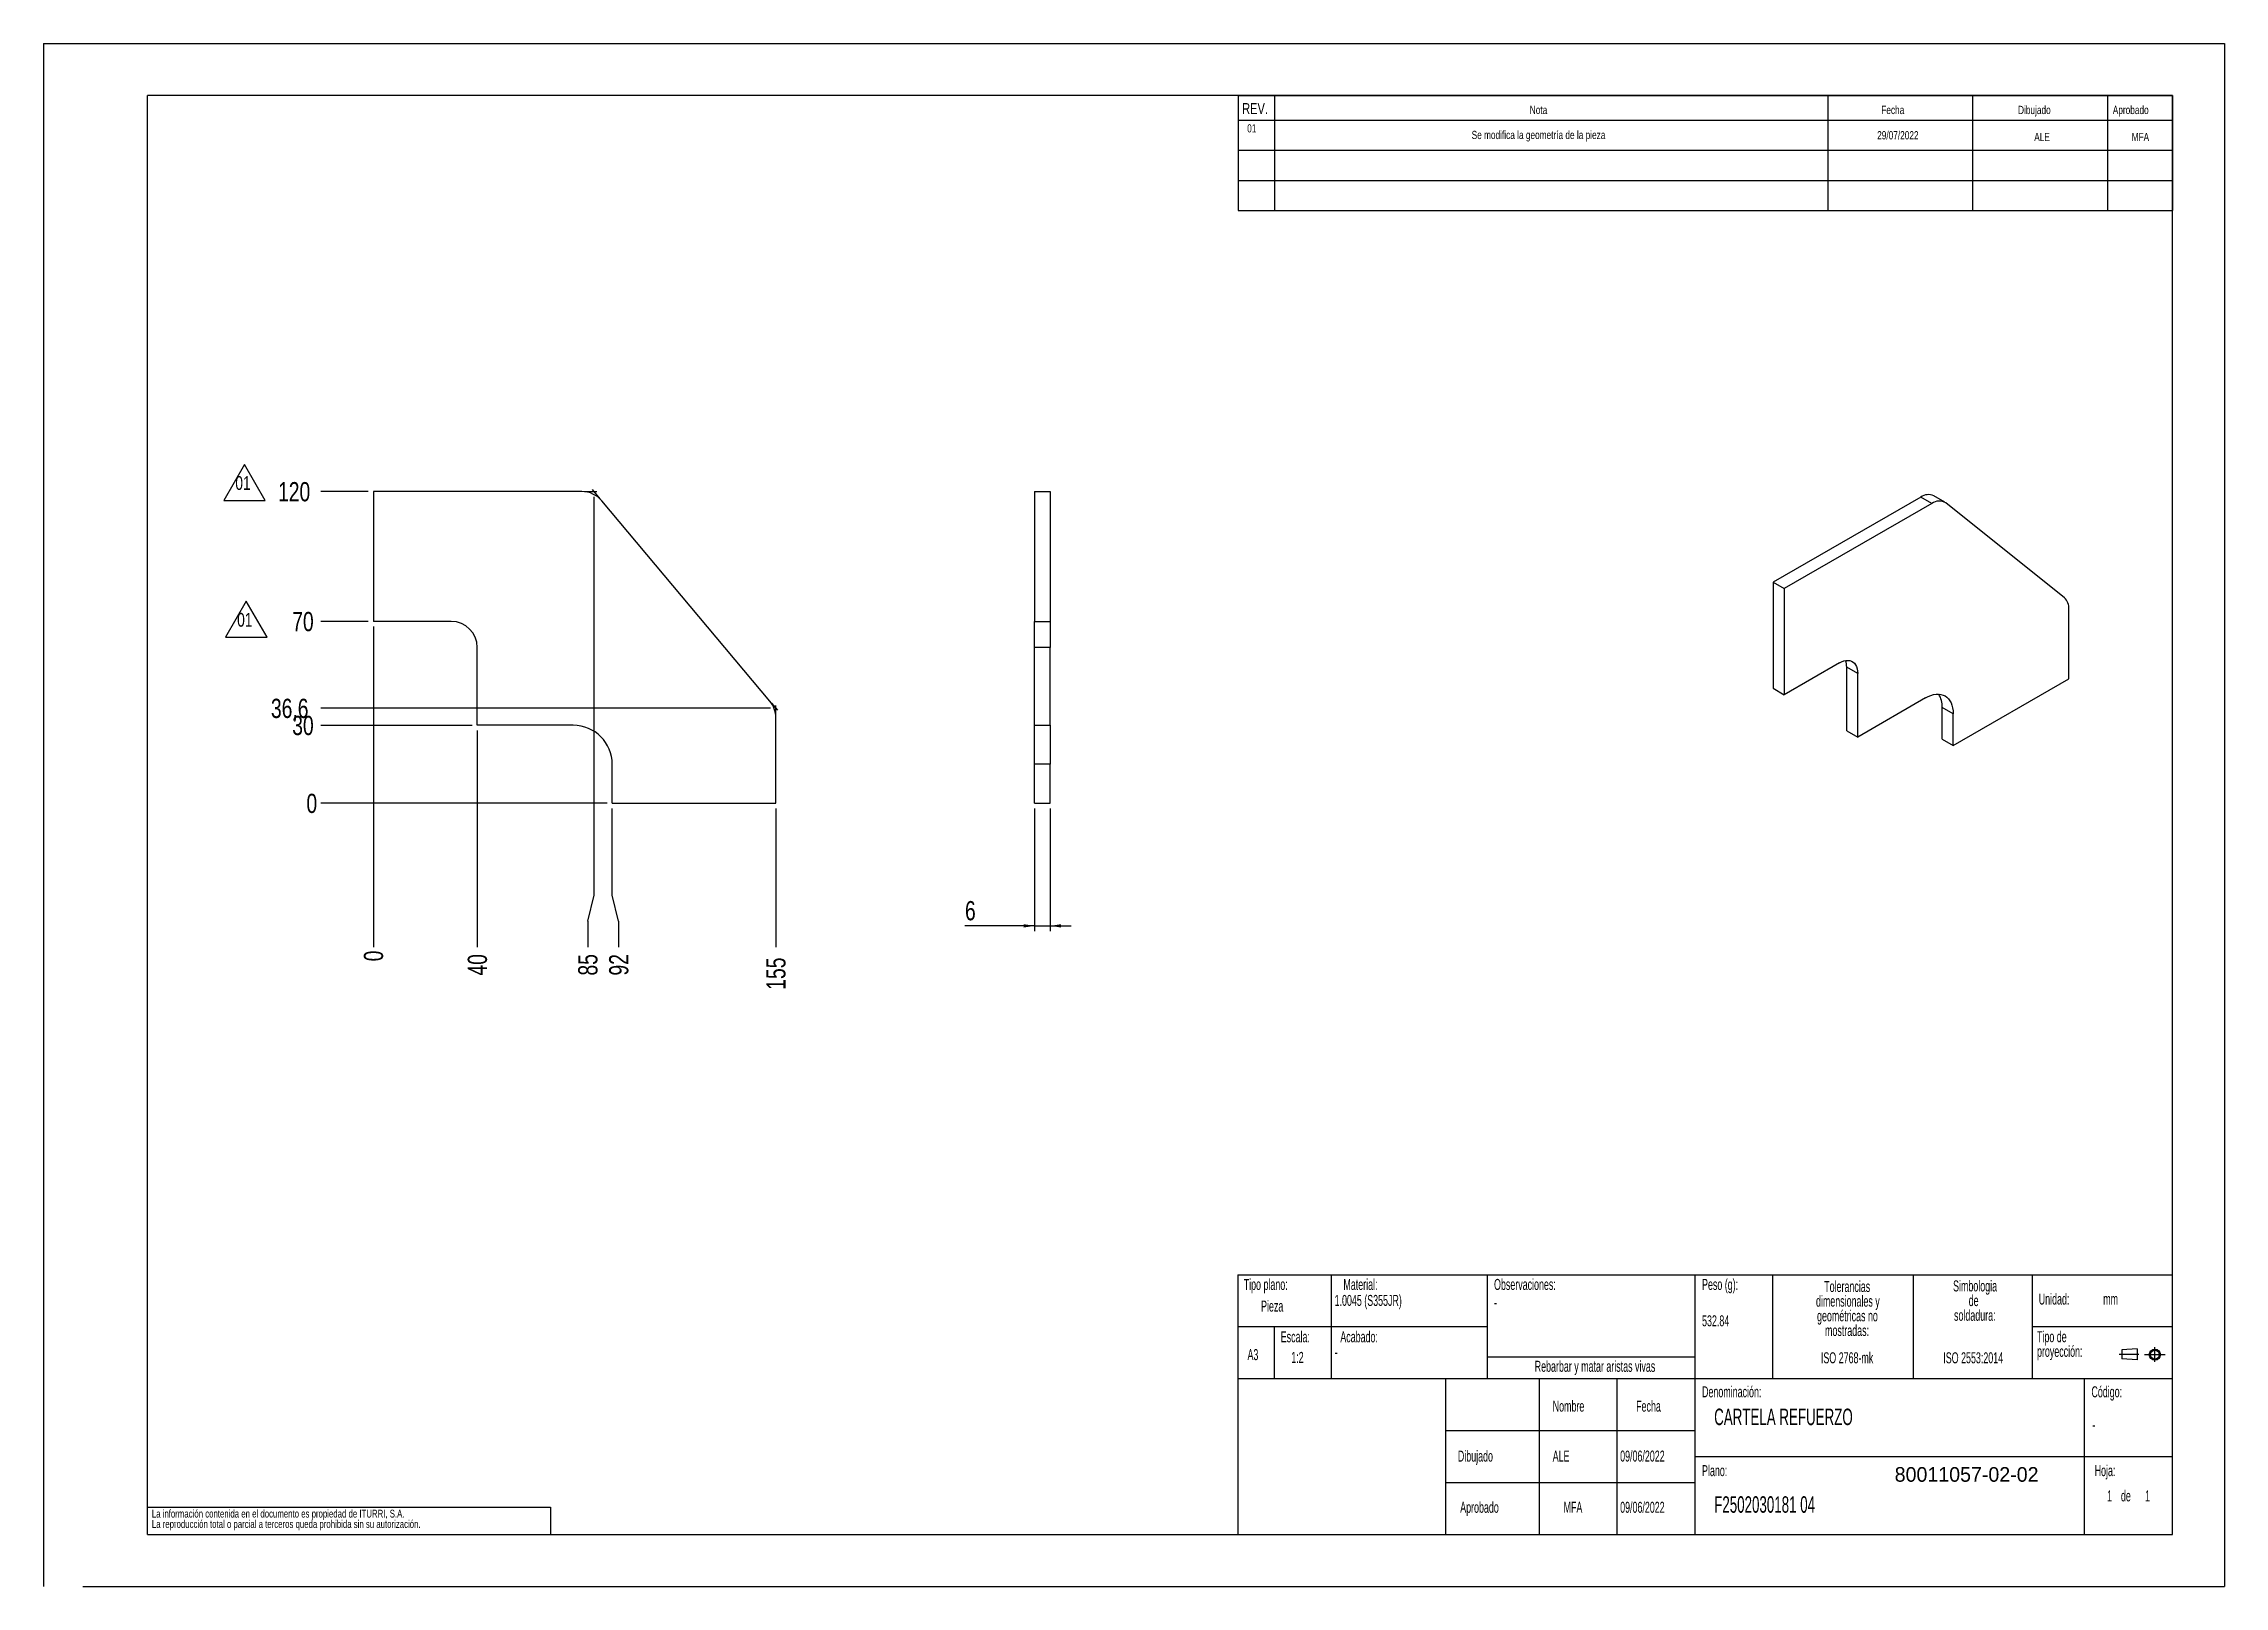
# Model space of a CAD drawing. Extents: x 0 to 2826, y 0 to 813.
# Drawn here: x 0 to 420, y 0 to 297 of the extents above.
import ezdxf

# ---------------------------------------------------------------- set-up
doc = ezdxf.new("R2010")
doc.units = 0
doc.linetypes.add('SLD-CENTRADA-TRAZOS-LARGOS', pattern=[19.05, 15.24, -1.27, 1.27, -1.27])
doc.linetypes.add('SLD-CONTINUA', pattern=[0])
doc.layers.get('0').update_dxf_attribs({"linetype": 'CONTINUOUS'})
doc.layers.add('FORMATO', color=7, linetype='SLD-CONTINUA')
doc.layers.add('SLD-0', color=179, linetype='SLD-CONTINUA')
doc.styles.add('SLDTEXTSTYLE0', font='TXT', dxfattribs={"width": 0.75})
doc.styles.add('SLDTEXTSTYLE1', font='TXT', dxfattribs={"width": 0.605})
doc.dimstyles.new('SLDDIMSTYLE0', dxfattribs={"dimtxt": 3.704167, "dimasz": 2.116667, "dimexe": 0, "dimexo": 0.0625, "dimgap": 0.926042, "dimtad": 0, "dimtih": 1, "dimtoh": 1, "dimdec": 0, "dimlfac": 2, "dimrnd": 1e-09, "dimdsep": 46, "dimtxsty": 'SLDTEXTSTYLE0', "dimblk1": 'NONE', "dimblk2": 'NONE', "dimsah": 1, "dimcen": 0.09, "dimadec": 0, "dimazin": 0, "dimtfac": 1, "dimtdec": 0, "dimtofl": 0, "dimtmove": 0, "dimatfit": 3, "dimldrblk": 'NONE', "dimfxl": 1, "dimtolj": 1, "dimtzin": 12, "dimarcsym": 0})
doc.dimstyles.new('SLDDIMSTYLE1', dxfattribs={"dimtxt": 3.704167, "dimasz": 2.116667, "dimexe": 0, "dimexo": 0.0625, "dimgap": 0.926042, "dimtad": 0, "dimtih": 1, "dimtoh": 1, "dimdec": 1, "dimlfac": 2, "dimrnd": 1e-09, "dimzin": 12, "dimdsep": 46, "dimtxsty": 'SLDTEXTSTYLE0', "dimblk1": 'NONE', "dimblk2": 'NONE', "dimsah": 1, "dimcen": 0.09, "dimadec": 0, "dimazin": 0, "dimtfac": 1, "dimtdec": 1, "dimtofl": 0, "dimtmove": 0, "dimatfit": 3, "dimldrblk": 'NONE', "dimfxl": 1, "dimtolj": 1, "dimtzin": 12, "dimarcsym": 0})
doc.dimstyles.new('SLDDIMSTYLE2', dxfattribs={"dimtxt": 3.704167, "dimasz": 2.116667, "dimexe": 0, "dimexo": 0.0625, "dimgap": 0.926042, "dimtad": 1, "dimdec": 1, "dimlfac": 2, "dimrnd": 1e-09, "dimzin": 12, "dimdsep": 46, "dimtxsty": 'SLDTEXTSTYLE0', "dimsah": 1, "dimcen": 0.09, "dimadec": 0, "dimazin": 0, "dimtfac": 1, "dimtdec": 1, "dimtmove": 0, "dimatfit": 0, "dimfxl": 1, "dimtolj": 1, "dimtzin": 12, "dimarcsym": 0})

# ---------------------------------------------------------------- blocks, each defined once
blk = doc.blocks.new('BLOQUE3')
at = {"color": 7, "linetype": 'SLD-CENTRADA-TRAZOS-LARGOS'}
for p, q in [((397.92, 130.06), (394.8, 130.06)), ((398.88, 130.02), (402.16, 130.02)), ((400.52, 128.85), (400.52, 131.19))]:
    blk.add_line(p, q, dxfattribs=at)
at = {"color": 7, "linetype": 'SLD-CONTINUA'}
for p, q in [((397.68, 130.95), (395.23, 130.77)), ((395.23, 130.77), (395.23, 129.34)), ((397.68, 130.95), (397.68, 129.16)), ((397.68, 129.16), (395.23, 129.34))]:
    blk.add_line(p, q, dxfattribs=at)
for radius in [0.892, 0.713]:
    blk.add_circle((400.52, 130.02), radius, dxfattribs=at)
blk = doc.blocks.new('SW_NOTE_0_1')
at = {"layer": 'SLD-0', "color": 0, "attachment_point": 2, "style": 'SLDTEXTSTYLE1'}
for s, insert, char_height in [('dimensionales y', (7.54, -0.09), 2.1167), ('Tolerancias', (7.41, 2.73), 2.1167), ('geométricas no', (7.46, -2.92), 2.1167), ('mostradas:', (7.38, -5.74), 2.117)]:
    blk.add_mtext(s, dxfattribs=dict(at, insert=insert, char_height=char_height))
blk = doc.blocks.new('SW_NOTE_0_2')
at = {"layer": 'SLD-0', "color": 0, "attachment_point": 1, "style": 'SLDTEXTSTYLE1'}
for s, insert, char_height in [('Tipo de', (0, 2.73), 2.117), ('proyección:', (0, -0.09), 2.1167)]:
    blk.add_mtext(s, dxfattribs=dict(at, insert=insert, char_height=char_height))
blk = doc.blocks.new('SW_NOTE_0_3')
at = {"layer": 'SLD-0', "color": 0, "char_height": 2.117, "attachment_point": 2, "style": 'SLDTEXTSTYLE1'}
for s, insert in [('Simbologia', (7.11, 2.73)), ('de', (6.84, -0.09)), ('soldadura:', (7.06, -2.92))]:
    blk.add_mtext(s, dxfattribs=dict(at, insert=insert))
blk = doc.blocks.new('SW_NOTE_0_4')
at = {"layer": 'SLD-0', "color": 0, "char_height": 1.5, "attachment_point": 1, "style": 'SLDTEXTSTYLE0'}
for s, insert in [('La información contenida en el documento es propiedad de ITURRI, S.A.', (0, 1.93)), ('La reproducción total o parcial a terceros queda prohibida sin su autorización.', (0, -0.07))]:
    blk.add_mtext(s, dxfattribs=dict(at, insert=insert))
blk = doc.blocks.new('SW_NOTE_0_5')
at = {"layer": 'SLD-0', "color": 0, "attachment_point": 2, "style": 'SLDTEXTSTYLE1'}
for s, insert, char_height in [('dimensionales y', (7.54, -0.09), 2.1167), ('Tolerancias', (7.41, 2.73), 2.1167), ('geométricas no', (7.46, -2.92), 2.1167), ('mostradas:', (7.38, -5.74), 2.117)]:
    blk.add_mtext(s, dxfattribs=dict(at, insert=insert, char_height=char_height))
blk = doc.blocks.new('SW_NOTE_0_6')
at = {"layer": 'SLD-0', "color": 0, "attachment_point": 1, "style": 'SLDTEXTSTYLE1'}
for s, insert, char_height in [('Tipo de', (0, 2.73), 2.117), ('proyección:', (0, -0.09), 2.1167)]:
    blk.add_mtext(s, dxfattribs=dict(at, insert=insert, char_height=char_height))
blk = doc.blocks.new('SW_NOTE_0_7')
at = {"layer": 'SLD-0', "color": 0, "char_height": 2.117, "attachment_point": 2, "style": 'SLDTEXTSTYLE1'}
for s, insert in [('Simbologia', (7.11, 2.73)), ('de', (6.84, -0.09)), ('soldadura:', (7.06, -2.92))]:
    blk.add_mtext(s, dxfattribs=dict(at, insert=insert))
blk = doc.blocks.new('SW_NOTE_0_8')
at = {"layer": 'SLD-0', "color": 0, "char_height": 1.5, "attachment_point": 1, "style": 'SLDTEXTSTYLE0'}
for s, insert in [('La información contenida en el documento es propiedad de ITURRI, S.A.', (0, 1.93)), ('La reproducción total o parcial a terceros queda prohibida sin su autorización.', (0, -0.07))]:
    blk.add_mtext(s, dxfattribs=dict(at, insert=insert))
blk = doc.blocks.new('SW_NOTE_0')
at = {"layer": 'FORMATO', "color": 0, "insert": (0, 17.1), "char_height": 13.23, "attachment_point": 1, "style": 'SLDTEXTSTYLE0'}
blk.add_mtext('01', dxfattribs=at)
blk = doc.blocks.new('SIMBOLO_REV1')
at = {"layer": 'FORMATO'}
for p, q in [((201.4, 1620.3), (181.4, 1585.7)), ((221.4, 1585.7), (201.4, 1620.3)), ((181.4, 1585.7), (221.4, 1585.7))]:
    blk.add_line(p, q, dxfattribs=at)
at = {"layer": 'FORMATO', "color": 7}
blk.add_blockref('SW_NOTE_0', (192.6, 1591.9), dxfattribs=at)
blk = doc.blocks.new('_D')
at = {"layer": 'FORMATO', "transparency": 16777216}
blk.add_line((63.52, 184.76), (63.52, 123.07), dxfattribs=at)
at = {"layer": 'FORMATO', "transparency": 16777216, "insert": (61.68, 120.33), "char_height": 3.7, "attachment_point": 1, "rotation": 90, "style": 'SLDTEXTSTYLE0'}
blk.add_mtext('0', dxfattribs=at)
blk = doc.blocks.new('_NONE')
blk = doc.blocks.new('_D_1')
at = {"layer": 'FORMATO', "color": 7, "transparency": 16777216}
blk.add_line((83.52, 164.76), (83.52, 123.07), dxfattribs=at)
at = {"layer": 'FORMATO', "color": 7, "transparency": 16777216, "insert": (81.68, 117.59), "char_height": 3.704, "attachment_point": 1, "rotation": 90, "style": 'SLDTEXTSTYLE0'}
blk.add_mtext('40', dxfattribs=at)
blk = doc.blocks.new('_D_2')
at = {"layer": 'FORMATO', "transparency": 16777216}
for p, q in [((106.02, 133.07), (106.02, 209.76)), ((104.79, 128.07), (106.02, 133.07)), ((104.79, 128.07), (104.79, 123.07))]:
    blk.add_line(p, q, dxfattribs=at)
at = {"layer": 'FORMATO', "transparency": 16777216, "insert": (102.96, 117.59), "char_height": 3.704, "attachment_point": 1, "rotation": 90, "style": 'SLDTEXTSTYLE0'}
blk.add_mtext('85', dxfattribs=at)
blk = doc.blocks.new('_D_3')
at = {"layer": 'FORMATO', "color": 7, "transparency": 16777216}
for p, q in [((109.52, 133.07), (109.52, 149.76)), ((110.74, 128.07), (109.52, 133.07)), ((110.74, 128.07), (110.74, 123.07))]:
    blk.add_line(p, q, dxfattribs=at)
at = {"layer": 'FORMATO', "color": 7, "transparency": 16777216, "insert": (108.91, 117.59), "char_height": 3.704, "attachment_point": 1, "rotation": 90, "style": 'SLDTEXTSTYLE0'}
blk.add_mtext('92', dxfattribs=at)
blk = doc.blocks.new('_D_4')
at = {"layer": 'FORMATO', "color": 7, "transparency": 16777216}
blk.add_line((141.02, 149.76), (141.02, 123.07), dxfattribs=at)
at = {"layer": 'FORMATO', "color": 7, "transparency": 16777216, "insert": (139.18, 114.86), "char_height": 3.704, "attachment_point": 1, "rotation": 90, "style": 'SLDTEXTSTYLE0'}
blk.add_mtext('155', dxfattribs=at)
blk = doc.blocks.new('_D_5')
at = {"layer": 'FORMATO', "transparency": 16777216}
blk.add_line((108.52, 150.76), (53.36, 150.76), dxfattribs=at)
at = {"layer": 'FORMATO', "transparency": 16777216, "insert": (50.62, 152.59), "char_height": 3.7, "attachment_point": 1, "style": 'SLDTEXTSTYLE0'}
blk.add_mtext('0', dxfattribs=at)
blk = doc.blocks.new('_D_6')
at = {"layer": 'FORMATO', "color": 7, "transparency": 16777216}
blk.add_line((82.52, 165.76), (53.36, 165.76), dxfattribs=at)
at = {"layer": 'FORMATO', "color": 7, "transparency": 16777216, "insert": (47.88, 167.59), "char_height": 3.704, "attachment_point": 1, "style": 'SLDTEXTSTYLE0'}
blk.add_mtext('30', dxfattribs=at)
blk = doc.blocks.new('_D_7')
at = {"layer": 'FORMATO', "transparency": 16777216}
blk.add_line((140.02, 169.05), (53.36, 169.05), dxfattribs=at)
at = {"layer": 'FORMATO', "transparency": 16777216, "insert": (43.78, 170.88), "char_height": 3.704, "attachment_point": 1, "style": 'SLDTEXTSTYLE0'}
blk.add_mtext('36,6', dxfattribs=at)
blk = doc.blocks.new('_D_8')
at = {"layer": 'FORMATO', "color": 7, "transparency": 16777216}
blk.add_line((62.52, 185.76), (53.36, 185.76), dxfattribs=at)
at = {"layer": 'FORMATO', "color": 7, "transparency": 16777216, "insert": (47.88, 187.59), "char_height": 3.704, "attachment_point": 1, "style": 'SLDTEXTSTYLE0'}
blk.add_mtext('70', dxfattribs=at)
blk = doc.blocks.new('_D_9')
at = {"layer": 'FORMATO', "color": 7, "transparency": 16777216}
blk.add_line((62.52, 210.76), (53.36, 210.76), dxfattribs=at)
at = {"layer": 'FORMATO', "color": 7, "transparency": 16777216, "insert": (45.15, 212.59), "char_height": 3.704, "attachment_point": 1, "style": 'SLDTEXTSTYLE0'}
blk.add_mtext('120', dxfattribs=at)
blk = doc.blocks.new('_D_10')
at = {"layer": 'FORMATO', "color": 7, "transparency": 16777216}
for p, q in [((190.86, 149.76), (190.86, 126.16)), ((193.86, 149.76), (193.86, 126.16)), ((190.86, 127.16), (177.45, 127.16)), ((190.86, 127.16), (193.86, 127.16)), ((193.86, 127.16), (197.93, 127.16))]:
    blk.add_line(p, q, dxfattribs=at)
for points in [[(190.86, 127.16), (188.74, 127.48), (188.74, 126.83)], [(193.86, 127.16), (195.97, 126.83), (195.97, 127.48)]]:
    blk.add_solid(points, dxfattribs=at)
at = {"layer": 'FORMATO', "color": 7, "transparency": 16777216, "insert": (177.45, 131.93), "char_height": 3.7, "attachment_point": 1, "style": 'SLDTEXTSTYLE0'}
blk.add_mtext('6', dxfattribs=at)

msp = doc.modelspace()

# ---------------------------------------------------------------- linework, layer by layer
at = {"color": 7, "linetype": 'SLD-CONTINUA'}
for p, q in [((0, 297), (420, 297)), ((0, 297), (0, -0.001)), ((420, 297), (420, 0)), ((410, 287), (20, 287)), ((20, 10), (20, 287)), ((410, 10), (410, 287)), ((103.685, 210.762), (63.517, 210.762)), ((63.517, 210.762), (63.517, 185.762)), ((190.856, 210.762), (190.856, 185.762)), ((190.856, 210.762), (193.856, 210.762)), ((193.856, 210.762), (193.856, 185.762)), ((139.847, 170.444), (107.515, 208.976)), ((361.52, 209.696), (333.116, 193.299)), ((363.641, 208.471), (335.237, 192.074)), ((363.641, 208.471), (361.52, 209.696)), ((366.141, 208.719), (364.019, 209.943)), ((389.211, 190.312), (366.349, 208.576)), ((333.116, 193.299), (335.237, 192.074)), ((333.116, 193.299), (333.116, 172.885)), ((335.237, 192.074), (335.237, 171.661)), ((78.517, 185.762), (63.517, 185.762)), ((190.856, 185.762), (193.856, 185.762)), ((190.856, 180.762), (190.856, 185.762)), ((193.856, 185.762), (193.856, 180.762)), ((390.038, 174.717), (390.038, 188.165)), ((83.517, 165.762), (83.517, 180.762)), ((193.856, 180.762), (190.856, 180.762)), ((190.856, 165.762), (190.856, 180.762)), ((193.856, 165.762), (193.856, 180.762)), ((345.844, 177.784), (335.237, 171.661)), ((349.38, 175.742), (347.258, 176.967)), ((347.258, 164.718), (347.258, 176.967)), ((333.116, 172.885), (335.237, 171.661)), ((349.38, 163.494), (349.38, 175.742)), ((367.764, 161.859), (390.038, 174.717)), ((362.461, 171.046), (349.38, 163.494)), ((367.764, 167.983), (365.643, 169.208)), ((365.643, 163.084), (365.643, 169.208)), ((102.017, 165.762), (83.517, 165.762)), ((141.017, 150.762), (141.017, 167.23)), ((190.856, 165.762), (193.856, 165.762)), ((190.856, 158.262), (190.856, 165.762)), ((193.856, 165.762), (193.856, 158.262)), ((347.258, 164.718), (349.38, 163.494)), ((367.764, 161.859), (367.764, 167.983)), ((365.643, 163.084), (367.764, 161.859)), ((109.517, 150.762), (109.517, 158.262)), ((193.856, 158.262), (190.856, 158.262)), ((190.856, 150.762), (190.856, 158.262)), ((193.856, 150.762), (193.856, 158.262)), ((109.517, 150.762), (141.017, 150.762)), ((190.856, 150.762), (193.856, 150.762)), ((230, 60), (410, 60)), ((230, 60), (230, 10)), ((20, 10), (410, 10)), ((7.531, 0), (420, 0))]:
    msp.add_line(p, q, dxfattribs=at)
at = {"color": 7, "linetype": 'SLD-CONTINUA', "flags": 128}
for points in [[(345.844, 177.784), (346.27, 178), (346.69, 178.153), (347.098, 178.242), (347.487, 178.265), (347.852, 178.22), (348.189, 178.11), (348.49, 177.936), (348.754, 177.7), (348.975, 177.406), (349.15, 177.057), (349.277, 176.66), (349.354, 176.219), (349.38, 175.742)], [(362.461, 171.046), (362.981, 171.316), (363.496, 171.525), (364.001, 171.671), (364.491, 171.751), (364.961, 171.766), (365.407, 171.714), (365.825, 171.598), (366.211, 171.417), (366.561, 171.173), (366.871, 170.869), (367.138, 170.508), (367.361, 170.094), (367.536, 169.629), (367.662, 169.119), (367.739, 168.569), (367.764, 167.983)]]:
    msp.add_lwpolyline(points, dxfattribs=at)
at = {"color": 7, "linetype": 'SLD-CONTINUA'}
for centre, radius, start, end in [((103.685, 205.762), 5, 40, 90), ((362.979, 207.703), 2.47, 65.0875, 126.22296), ((365.071, 206.565), 2.383, 57.55994, 126.88545), ((387.372, 188.37), 2.674, 355.59419, 46.54889), ((78.517, 180.762), 5, 0, 90), ((343.715, 177.028), 3.544, 359.00727, 19.90389), ((136.017, 167.23), 5, 0, 40), ((361.052, 169.407), 4.596, 357.5116, 30.85383), ((102.017, 158.262), 7.5, 0, 90)]:
    msp.add_arc(centre, radius, start, end, dxfattribs=at)
at = {"layer": 'FORMATO'}
for p, q in [((230.091, 287), (410, 287)), ((230.091, 287), (230.091, 264.866)), ((237.034, 287), (237.034, 264.866)), ((343.657, 287), (343.657, 264.866)), ((371.462, 287), (371.462, 264.866)), ((397.513, 287), (397.513, 264.866)), ((410, 287), (410, 264.866)), ((230.091, 282.266), (410, 282.266)), ((230.091, 276.466), (410, 276.466)), ((230.091, 270.666), (410, 270.666)), ((230.091, 264.866), (410, 264.866))]:
    msp.add_line(p, q, dxfattribs=at)
at = {"layer": 'FORMATO', "color": 7}
for p, q in [((104.185, 210.762), (106.517, 210.762)), ((107.194, 209.359), (105.695, 211.145)), ((140.168, 170.061), (141.338, 168.667)), ((141.017, 167.73), (141.017, 169.55))]:
    msp.add_line(p, q, dxfattribs=at)
at = {"layer": 'SLD-0'}
for p, q in [((248, 60), (248, 40)), ((278, 60), (278, 40)), ((318, 60), (318, 40)), ((333, 60), (333, 40)), ((360.082, 60), (360.082, 40)), ((383, 60), (383, 40)), ((230, 50), (248, 50)), ((237, 50), (237, 40)), ((248, 50), (278, 50)), ((383, 50), (410, 50)), ((278, 44.158), (318, 44.158)), ((230, 40), (410, 40)), ((270, 40), (270, 10)), ((288, 40), (288, 10)), ((303, 40), (303, 10)), ((318, 40), (318, 10)), ((393, 40), (393, 10)), ((270, 30), (318, 30)), ((318, 25), (393, 25)), ((393, 25), (410, 25)), ((270, 20), (318, 20)), ((20.002, 15.245), (97.629, 15.245)), ((97.629, 15.245), (97.629, 10))]:
    msp.add_line(p, q, dxfattribs=at)

# ---------------------------------------------------------------- block references
at = {"color": 7, "linetype": 'Continuous', "xscale": 1.2, "yscale": 1.2, "zscale": 1.2}
msp.add_blockref('BLOQUE3', (-74.011, -111.408), dxfattribs=at)
msp.add_blockref('BLOQUE3', (-74.011, -111.408), dxfattribs=at)
at = {"layer": 'FORMATO', "xscale": 0.2, "yscale": 0.2, "zscale": 0.2}
for p in [(-1.599, -108.065), (-1.248, -134.403)]:
    msp.add_blockref('SIMBOLO_REV1', p, dxfattribs=at)
at = {"layer": 'SLD-0'}
for name, p in [('SW_NOTE_0_1', (339.945, 56.056)), ('SW_NOTE_0_5', (339.945, 56.056)), ('SW_NOTE_0_3', (364.873, 56.166)), ('SW_NOTE_0_7', (364.873, 56.166)), ('SW_NOTE_0_2', (383.914, 46.391)), ('SW_NOTE_0_6', (383.914, 46.391)), ('SW_NOTE_0_4', (20.838, 12.819)), ('SW_NOTE_0_8', (20.838, 12.819))]:
    msp.add_blockref(name, p, dxfattribs=at)

# ---------------------------------------------------------------- texts
at = {"insert": (356.502, 22.962), "char_height": 2.82222, "attachment_point": 1}
msp.add_mtext_dynamic_manual_height_columns('80011057-02-02', width=33.64013, gutter_width=14.111, heights=[0], dxfattribs=at)
at = {"layer": 'FORMATO', "style": 'SLDTEXTSTYLE0'}
for s, insert, char_height, attachment_point in [('REV.', (230.836, 285.552), 2.1167, 1), ('01', (232.685, 281.484), 1.5875, 2), ('Nota', (286.224, 285.026), 1.5875, 1), ('Fecha', (353.926, 285.026), 1.5875, 1), ('Dibujado', (380.261, 285.026), 1.5875, 1), ('Aprobado', (398.51, 285.026), 1.5875, 1), ('Se modifica la geometría de la pieza', (287.907, 280.218), 1.5875, 2), ('29/07/2022', (357.114, 280.153), 1.5875, 2), ('ALE', (384.884, 279.827), 1.5875, 2), ('MFA', (403.824, 279.827), 1.5875, 2)]:
    msp.add_mtext(s, dxfattribs=dict(at, insert=insert, char_height=char_height, attachment_point=attachment_point))
at = {"layer": 'SLD-0', "style": 'SLDTEXTSTYLE1'}
for s, insert, char_height, attachment_point in [('Tipo plano:', (231.129, 59.181), 2.11667, 1), ('Tipo plano:', (231.129, 59.181), 2.11667, 1), ('Material:', (250.33, 59.181), 2.1167, 1), ('Material:', (250.33, 59.181), 2.1167, 1), ('Observaciones:', (279.339, 59.181), 2.11667, 1), ('Observaciones:', (279.339, 59.181), 2.11667, 1), ('Peso (g):', (319.403, 59.181), 2.1167, 1), ('Peso (g):', (319.403, 59.181), 2.1167, 1), ('Pieza', (234.473, 55.019), 2.1167, 1), ('Pieza', (234.473, 55.019), 2.1167, 1), ('1.0045 (S355JR)', (248.635, 56.106), 2.11667, 1), ('1.0045 (S355JR)', (248.635, 56.106), 2.11667, 1), ('Unidad:', (384.246, 56.371), 2.1167, 1), ('Unidad:', (384.246, 56.371), 2.1167, 1), ('mm', (396.662, 56.371), 2.1167, 1), ('mm', (396.662, 56.371), 2.1167, 1), ('-', (279.339, 55.718), 2.117, 1), ('-', (279.339, 55.718), 2.117, 1), ('532.84', (319.403, 52.181), 2.1167, 1), ('532.84', (319.403, 52.181), 2.1167, 1), ('Escala:', (238.263, 49.101), 2.1167, 1), ('Escala:', (238.263, 49.101), 2.1167, 1), ('Acabado:', (249.738, 49.101), 2.1167, 1), ('Acabado:', (249.738, 49.101), 2.1167, 1), ('A3', (231.859, 45.674), 2.1167, 1), ('A3', (231.859, 45.674), 2.1167, 1), ('1:2', (240.29, 45.135), 2.1167, 1), ('1:2', (240.29, 45.135), 2.1167, 1), ('-', (248.635, 46.176), 2.117, 1), ('-', (248.635, 46.176), 2.117, 1), ('Rebarbar y matar aristas vivas', (298.785, 43.424), 2.11667, 2), ('Rebarbar y matar aristas vivas', (298.785, 43.424), 2.11667, 2), ('ISO 2768-mk', (347.337, 45.06), 2.11667, 2), ('ISO 2768-mk', (347.337, 45.06), 2.11667, 2), ('ISO 2553:2014', (371.625, 45.06), 2.11667, 2), ('ISO 2553:2014', (371.625, 45.06), 2.11667, 2), ('Denominación:', (319.403, 38.514), 2.11667, 1), ('Denominación:', (319.403, 38.514), 2.11667, 1), ('Código:', (394.398, 38.514), 2.1167, 1), ('Código:', (394.398, 38.514), 2.1167, 1), ('Nombre', (290.638, 35.755), 2.1167, 1), ('Nombre', (290.638, 35.755), 2.1167, 1), ('Fecha', (306.708, 35.755), 2.1167, 1), ('Fecha', (306.708, 35.755), 2.1167, 1), ('CARTELA REFUERZO', (321.739, 34.217), 3.175, 1), ('CARTELA REFUERZO', (321.739, 34.217), 3.175, 1), ('-', (394.586, 32.193), 2.117, 1), ('-', (394.586, 32.193), 2.117, 1), ('Dibujado', (272.373, 26.14), 2.1167, 1), ('Dibujado', (272.373, 26.14), 2.1167, 1), ('ALE', (290.638, 26.14), 2.1167, 1), ('09/06/2022', (303.629, 26.14), 2.1167, 1), ('Plano:', (319.403, 23.338), 2.1167, 1), ('Plano:', (319.403, 23.338), 2.1167, 1), ('Hoja:', (395.014, 23.338), 2.1167, 1), ('Hoja:', (395.014, 23.338), 2.1167, 1), ('F2502030181 04', (321.739, 17.347), 3.175, 1), ('F2502030181 04', (321.739, 17.347), 3.175, 1), ('1', (397.413, 18.475), 2.117, 1), ('1', (397.413, 18.475), 2.117, 1), ('1', (397.413, 18.475), 2.117, 1), ('1', (397.413, 18.475), 2.117, 1), ('de', (400.078, 18.475), 2.1167, 1), ('de', (400.078, 18.475), 2.1167, 1), ('de', (400.078, 18.475), 2.1167, 1), ('de', (400.078, 18.475), 2.1167, 1), ('1', (404.731, 18.475), 2.117, 1), ('1', (404.731, 18.475), 2.117, 1), ('1', (404.731, 18.475), 2.117, 1), ('1', (404.731, 18.475), 2.117, 1), ('Aprobado', (272.825, 16.282), 2.1167, 1), ('Aprobado', (272.825, 16.282), 2.1167, 1), ('MFA', (292.735, 16.282), 2.1167, 1), ('09/06/2022', (303.629, 16.282), 2.1167, 1)]:
    msp.add_mtext(s, dxfattribs=dict(at, insert=insert, char_height=char_height, attachment_point=attachment_point))

# ---------------------------------------------------------------- dimensions: what is measured, and where the dimension line sits
at = {"layer": 'FORMATO', "color": 7}
for feature_location, offset, dtype, origin, picture, middle in [((63.517, 210.762), (-10.161, 0), 0, (109.517, 150.762), '_D_9', (49.251, 210.762)), ((63.517, 185.762), (-10.161, 0), 0, (109.517, 150.762), '_D_8', (50.619, 185.762)), ((83.517, 165.762), (0, -42.695), 1, (63.517, 185.762), '_D_1', (83.517, 120.329)), ((109.517, 150.762), (1.222, -27.695), 1, (63.517, 185.762), '_D_3', (110.739, 120.329)), ((141.017, 150.762), (0, -27.695), 1, (63.517, 185.762), '_D_4', (141.017, 118.961)), ((83.517, 165.762), (-30.161, 0), 0, (109.517, 150.762), '_D_6', (50.619, 165.762))]:
    dim = msp.add_ordinate_dim(feature_location=feature_location, offset=offset, dtype=dtype, origin=origin, dimstyle='SLDDIMSTYLE1', dxfattribs=at)
    dim.commit()
    dim.dimension.update_dxf_attribs({"geometry": picture, "text_midpoint": middle})
at = {"layer": 'FORMATO'}
for feature_location, offset, dtype, origin, dimstyle, picture, middle in [((106.017, 210.762), (-1.222, -87.695), 1, (63.517, 185.762), 'SLDDIMSTYLE1', '_D_2', (104.794, 120.329)), ((63.516621683, 185.761644018), (0, -62.695429734), 1, (63.516621683, 185.761644018), 'SLDDIMSTYLE0', '_D', (63.516621683, 121.697730523)), ((141.017, 169.05), (-87.661, 0), 0, (109.517, 150.762), 'SLDDIMSTYLE1', '_D_7', (48.568, 169.05)), ((109.516621683, 150.761644018), (-56.160625166, 0), 0, (109.516621683, 150.761644018), 'SLDDIMSTYLE0', '_D_5', (51.987512755, 150.761644018))]:
    dim = msp.add_ordinate_dim(feature_location=feature_location, offset=offset, dtype=dtype, origin=origin, dimstyle=dimstyle, dxfattribs=at)
    dim.commit()
    dim.dimension.update_dxf_attribs({"geometry": picture, "text_midpoint": middle})
at = {"layer": 'FORMATO', "color": 7}
dim = msp.add_linear_dim(base=(193.856, 127.157), p1=(190.856, 150.762), p2=(193.856, 150.762), dimstyle='SLDDIMSTYLE2', dxfattribs=at)
dim.commit()
dim.dimension.update_dxf_attribs({"geometry": '_D_10', "text_midpoint": (178.819, 127.157), "dimtype": 160})

doc.saveas('drawing.dxf')
